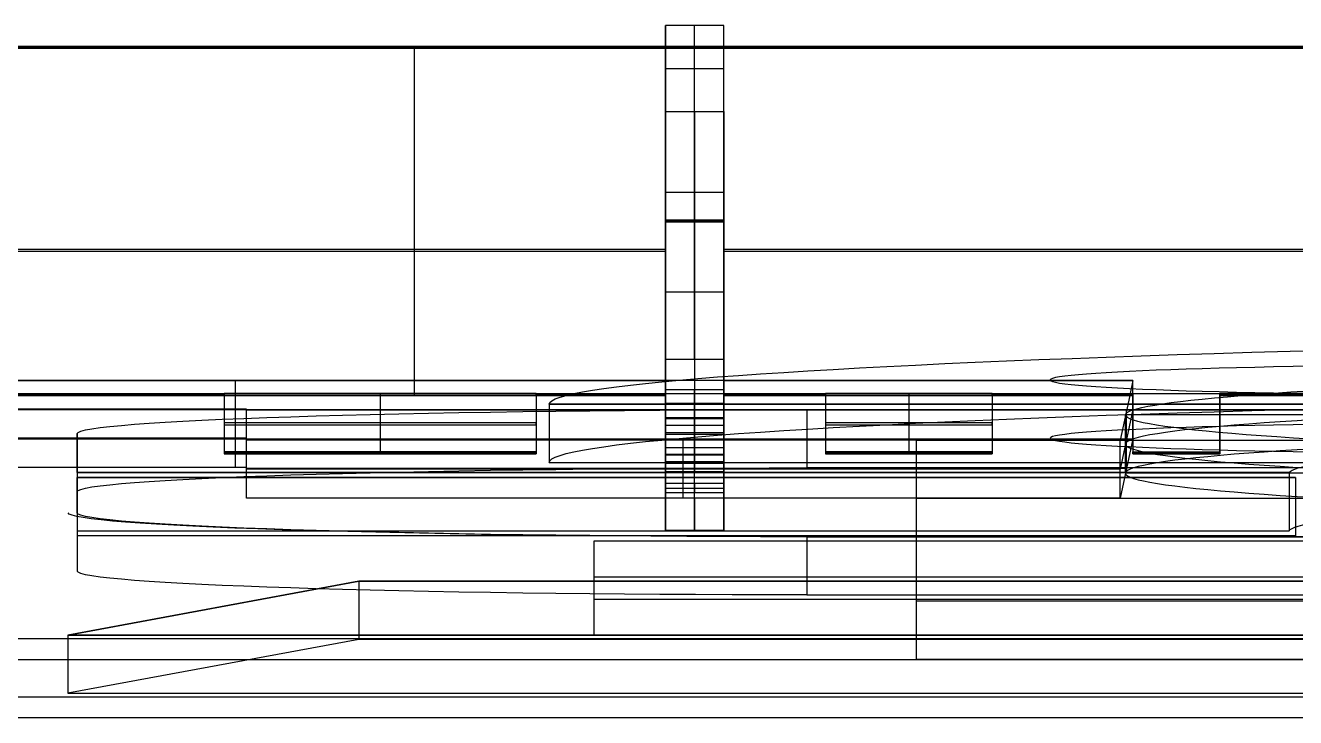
# Model space of a CAD drawing. Header units: millimetres. Extents: x 5204 to 20126, y 742 to 6062.
# Drawn here: x 12205 to 12423.1, y 2711.4 to 2830.2 of the extents above; entities that cross this region are included whole.
import ezdxf

# ---------------------------------------------------------------- set-up
doc = ezdxf.new("R2010")
doc.units = ezdxf.units.MM
doc.header["$MEASUREMENT"] = 0
doc.layers.add('DM', color=7, linetype='Continuous', true_color=0xbf3f3f)
doc.layers.add('LINEAS', color=5, linetype='Continuous', true_color=0x0000ff)

msp = doc.modelspace()

# ---------------------------------------------------------------- linework, layer by layer
at = {"layer": 'DM'}
for p, q in [((12314.88793, 2830.17044, 1195.14479), (12314.88793, 2772.8856, 1267.23886)), ((12324.88793, 2830.17044, 1195.14479), (12314.88793, 2830.17044, 1195.14479)), ((12314.88793, 2826.54795, 1084.55437), (12314.88793, 2830.17044, 1195.14479)), ((12319.88793, 2772.8856, 1267.23886), (12319.88793, 2830.17044, 1195.14479)), ((12319.88793, 2826.54795, 1084.55437), (12319.88793, 2830.17044, 1195.14479)), ((12324.88793, 2772.8856, 1267.23886), (12324.88793, 2830.17044, 1195.14479)), ((12324.88793, 2826.54795, 1084.55437), (12324.88793, 2830.17044, 1195.14479)), ((12525.96173, 2826.54795, 1084.55437), (12017.6418, 2826.54795, 1084.55437)), ((12525.96173, 2826.38425, 1079.55705), (12017.6418, 2826.38425, 1079.55705)), ((12525.96173, 2826.22056, 1074.55973), (12017.6418, 2826.22056, 1074.55973)), ((12271.80176, 2826.22056, 1074.55973), (12271.80176, 2826.54795, 1084.55437)), ((12271.80176, 2766.96552, 1086.50605), (12271.80176, 2826.54795, 1084.55437)), ((12271.80176, 2766.63813, 1076.51141), (12271.80176, 2826.22056, 1074.55973)), ((12324.88793, 2826.54795, 1084.55437), (12314.88793, 2826.54795, 1084.55437)), ((12314.88793, 2796.75673, 1085.53021), (12314.88793, 2826.54795, 1084.55437)), ((12314.88793, 2815.40153, 744.26781), (12314.88793, 2826.22056, 1074.55973)), ((12324.88793, 2826.22056, 1074.55973), (12314.88793, 2826.22056, 1074.55973)), ((12314.88793, 2796.42935, 1075.53557), (12314.88793, 2826.22056, 1074.55973)), ((12319.88793, 2815.40153, 744.26781), (12319.88793, 2826.22056, 1074.55973)), ((12324.88793, 2796.75673, 1085.53021), (12324.88793, 2826.54795, 1084.55437)), ((12324.88793, 2815.40153, 744.26781), (12324.88793, 2826.22056, 1074.55973)), ((12324.88793, 2796.42935, 1075.53557), (12324.88793, 2826.22056, 1074.55973)), ((12314.88793, 2822.78599, 969.7063), (12324.88793, 2822.78599, 969.7063)), ((12314.88793, 2763.20356, 971.65798), (12314.88793, 2822.78599, 969.7063)), ((12324.88793, 2763.20356, 971.65798), (12324.88793, 2822.78599, 969.7063)), ((12314.88793, 2753.52152, 676.0771), (12314.88793, 2815.40153, 744.26781)), ((12314.88793, 2815.40153, 744.26781), (12324.88793, 2815.40153, 744.26781)), ((12319.88793, 2815.40153, 744.26781), (12319.88793, 2753.52152, 676.0771)), ((12324.88793, 2815.40153, 744.26781), (12324.88793, 2753.52152, 676.0771)), ((12314.88793, 2801.52802, 1231.19182), (12324.88793, 2801.52802, 1231.19182)), ((12324.88793, 2796.75673, 1085.53021), (12314.88793, 2796.75673, 1085.53021)), ((12314.88793, 2796.75673, 1085.53021), (12314.88793, 2766.96552, 1086.50605)), ((12324.88793, 2796.75673, 1085.53021), (12314.88793, 2796.75673, 1085.53021)), ((12314.88793, 2796.75673, 1085.53021), (12314.88793, 2766.96552, 1086.50605)), ((12314.88793, 2796.42935, 1075.53557), (12314.88793, 2796.75673, 1085.53021)), ((12324.88793, 2796.75673, 1085.53021), (12314.88793, 2796.75673, 1085.53021)), ((12314.88793, 2796.75673, 1085.53021), (12314.88793, 2766.96552, 1086.50605)), ((12314.88793, 2796.42935, 1075.53557), (12314.88793, 2796.75673, 1085.53021)), ((12314.88793, 2791.75941, 1085.6939), (12314.88793, 2796.7234, 1237.23852)), ((12314.88793, 2796.59304, 1080.53289), (12324.88793, 2796.59304, 1080.53289)), ((12314.88793, 2796.59304, 1080.53289), (12324.88793, 2796.59304, 1080.53289)), ((12314.88793, 2766.80183, 1081.50873), (12314.88793, 2796.59304, 1080.53289)), ((12314.88793, 2796.42935, 1075.53557), (12324.88793, 2796.42935, 1075.53557)), ((12314.88793, 2766.63813, 1076.51141), (12314.88793, 2796.42935, 1075.53557)), ((12314.88793, 2796.42935, 1075.53557), (12324.88793, 2796.42935, 1075.53557)), ((12314.88793, 2766.63813, 1076.51141), (12314.88793, 2796.42935, 1075.53557)), ((12319.88793, 2796.75673, 1085.53021), (12319.88793, 2796.42935, 1075.53557)), ((12319.88793, 2796.75673, 1085.53021), (12319.88793, 2796.42935, 1075.53557)), ((12324.88793, 2766.96552, 1086.50605), (12324.88793, 2796.75673, 1085.53021)), ((12324.88793, 2766.96552, 1086.50605), (12324.88793, 2796.75673, 1085.53021)), ((12324.88793, 2796.42935, 1075.53557), (12324.88793, 2796.75673, 1085.53021)), ((12324.88793, 2766.96552, 1086.50605), (12324.88793, 2796.75673, 1085.53021)), ((12324.88793, 2796.42935, 1075.53557), (12324.88793, 2796.75673, 1085.53021)), ((12324.88793, 2791.75941, 1085.6939), (12324.88793, 2796.7234, 1237.23852)), ((12324.88793, 2796.59304, 1080.53289), (12324.88793, 2766.80183, 1081.50873)), ((12324.88793, 2796.42935, 1075.53557), (12324.88793, 2766.63813, 1076.51141)), ((12324.88793, 2796.42935, 1075.53557), (12324.88793, 2766.63813, 1076.51141)), ((11971.46992, 2791.75941, 1085.6939), (12314.88793, 2791.75941, 1085.6939)), ((11971.46992, 2791.43203, 1075.69926), (12314.88793, 2791.43203, 1075.69926)), ((12314.88793, 2791.43203, 1075.69926), (12314.88793, 2791.75941, 1085.6939)), ((12314.88793, 2779.2715, 704.45314), (12314.88793, 2791.43203, 1075.69926)), ((12324.88793, 2791.43203, 1075.69926), (12324.88793, 2791.75941, 1085.6939)), ((12324.88793, 2791.75941, 1085.6939), (12572.13361, 2791.75941, 1085.6939)), ((12324.88793, 2779.2715, 704.45314), (12324.88793, 2791.43203, 1075.69926)), ((12324.88793, 2791.43203, 1075.69926), (12572.13361, 2791.43203, 1075.69926)), ((12314.88793, 2784.46152, 710.17245), (12324.88793, 2784.46152, 710.17245)), ((12314.88793, 2781.86112, 1086.01813), (12314.88793, 2781.53374, 1076.02349)), ((12324.88793, 2781.86112, 1086.01813), (12324.88793, 2781.53374, 1076.02349)), ((12314.88793, 2772.8856, 1267.23886), (12324.88793, 2772.8856, 1267.23886)), ((12314.88793, 2772.8856, 1267.23886), (12314.88793, 2762.89096, 1267.56624)), ((12319.88793, 2772.8856, 1267.23886), (12319.88793, 2762.89096, 1267.56624)), ((12324.88793, 2772.8856, 1267.23886), (12324.88793, 2762.89096, 1267.56624)), ((12395.12439, 2769.21771, 1155.26281), (12087.03192, 2769.21771, 1155.26281)), ((12087.03192, 2769.21771, 1155.26281), (12314.88793, 2769.21771, 1155.26281)), ((12241.08595, 2759.22307, 1155.5902), (12241.08595, 2769.21771, 1155.26281)), ((12241.08595, 2766.96552, 1086.50605), (12241.08595, 2769.21771, 1155.26281)), ((12314.88793, 2759.22307, 1155.5902), (12314.88793, 2769.21771, 1155.26281)), ((12314.88793, 2769.21771, 1155.26281), (12314.88793, 2758.99874, 843.28991)), ((12314.88793, 2759.22307, 1155.5902), (12314.88793, 2769.21771, 1155.26281)), ((12314.88793, 2769.21771, 1155.26281), (12314.88793, 2767.70407, 1109.05304)), ((12324.88793, 2769.21771, 1155.26281), (12314.88793, 2769.21771, 1155.26281)), ((12314.88793, 2759.22307, 1155.5902), (12314.88793, 2769.21771, 1155.26281)), ((12314.88793, 2769.21771, 1155.26281), (12314.88793, 2767.70407, 1109.05304)), ((12324.88793, 2769.21771, 1155.26281), (12314.88793, 2769.21771, 1155.26281)), ((12314.88793, 2757.70943, 1109.38042), (12314.88793, 2767.70407, 1109.05304)), ((12314.88793, 2767.70407, 1109.05304), (12324.88793, 2767.70407, 1109.05304)), ((12314.88793, 2766.96552, 1086.50605), (12314.88793, 2767.70407, 1109.05304)), ((12314.88793, 2757.70943, 1109.38042), (12314.88793, 2767.70407, 1109.05304)), ((12314.88793, 2767.70407, 1109.05304), (12324.88793, 2767.70407, 1109.05304)), ((12314.88793, 2766.96552, 1086.50605), (12314.88793, 2767.70407, 1109.05304)), ((12319.88793, 2757.70943, 1109.38042), (12319.88793, 2767.70407, 1109.05304)), ((12319.88793, 2757.70943, 1109.38042), (12319.88793, 2767.70407, 1109.05304)), ((12324.88793, 2759.22307, 1155.5902), (12324.88793, 2769.21771, 1155.26281)), ((12324.88793, 2769.21771, 1155.26281), (12324.88793, 2767.70407, 1109.05304)), ((12324.88793, 2759.22307, 1155.5902), (12324.88793, 2769.21771, 1155.26281)), ((12324.88793, 2769.21771, 1155.26281), (12324.88793, 2767.70407, 1109.05304)), ((12324.88793, 2769.21771, 1155.26281), (12395.13998, 2769.21771, 1155.26281)), ((12324.88793, 2757.70943, 1109.38042), (12324.88793, 2767.70407, 1109.05304)), ((12324.88793, 2767.70407, 1109.05304), (12324.88793, 2766.96552, 1086.50605)), ((12324.88793, 2757.70943, 1109.38042), (12324.88793, 2767.70407, 1109.05304)), ((12324.88793, 2767.70407, 1109.05304), (12324.88793, 2766.96552, 1086.50605)), ((12395.13998, 2769.21771, 1155.26281), (12394.65064, 2766.96552, 1086.50605)), ((12395.12439, 2759.22307, 1155.5902), (12395.12439, 2769.21771, 1155.26281)), ((12395.13998, 2759.22307, 1155.5902), (12395.13998, 2769.21771, 1155.26281)), ((12157.83391, 2766.96552, 1086.50605), (12239.11432, 2766.96552, 1086.50605)), ((12157.83391, 2766.96552, 1086.50605), (12239.11432, 2766.96552, 1086.50605)), ((12157.83391, 2766.80183, 1081.50873), (12239.11432, 2766.80183, 1081.50873)), ((12157.83391, 2766.63813, 1076.51141), (12239.11432, 2766.63813, 1076.51141)), ((12157.83391, 2766.63813, 1076.51141), (12239.11432, 2766.63813, 1076.51141)), ((12239.11432, 2766.63813, 1076.51141), (12239.11432, 2766.96552, 1086.50605)), ((12239.11432, 2766.96552, 1086.50605), (12292.6904, 2766.96552, 1086.50605)), ((12239.11432, 2766.96552, 1086.50605), (12239.11432, 2756.97088, 1086.83344)), ((12239.11432, 2766.96552, 1086.50605), (12239.11432, 2766.63813, 1076.51141)), ((12292.6904, 2766.96552, 1086.50605), (12239.11432, 2766.96552, 1086.50605)), ((12239.11432, 2766.96552, 1086.50605), (12239.11432, 2756.97088, 1086.83344)), ((12292.6904, 2766.96552, 1086.50605), (12239.11432, 2766.96552, 1086.50605)), ((12239.11432, 2766.96552, 1086.50605), (12239.11432, 2766.63813, 1076.51141)), ((12239.11432, 2766.80183, 1081.50873), (12239.11432, 2756.80719, 1081.83612)), ((12239.11432, 2766.80183, 1081.50873), (12239.11432, 2756.80719, 1081.83612)), ((12292.6904, 2766.63813, 1076.51141), (12239.11432, 2766.63813, 1076.51141)), ((12239.11432, 2766.63813, 1076.51141), (12239.11432, 2756.64349, 1076.8388)), ((12239.11432, 2766.63813, 1076.51141), (12292.6904, 2766.63813, 1076.51141)), ((12239.11432, 2766.63813, 1076.51141), (12239.11432, 2756.64349, 1076.8388)), ((12239.11432, 2766.63813, 1076.51141), (12292.6904, 2766.63813, 1076.51141)), ((12241.08595, 2764.3077, 1005.36624), (12241.08595, 2766.63813, 1076.51141)), ((12265.90236, 2766.96552, 1086.50605), (12265.90236, 2756.97088, 1086.83344)), ((12265.90236, 2766.96552, 1086.50605), (12265.90236, 2756.97088, 1086.83344)), ((12265.90236, 2766.63813, 1076.51141), (12265.90236, 2756.64349, 1076.8388)), ((12265.90236, 2766.63813, 1076.51141), (12265.90236, 2756.64349, 1076.8388)), ((12292.6904, 2766.96552, 1086.50605), (12292.6904, 2766.63813, 1076.51141)), ((12292.6904, 2766.96552, 1086.50605), (12292.6904, 2756.97088, 1086.83344)), ((12292.6904, 2766.63813, 1076.51141), (12292.6904, 2766.96552, 1086.50605)), ((12292.6904, 2766.96552, 1086.50605), (12314.88793, 2766.96552, 1086.50605)), ((12292.6904, 2766.96552, 1086.50605), (12292.6904, 2756.97088, 1086.83344)), ((12292.6904, 2766.96552, 1086.50605), (12314.88793, 2766.96552, 1086.50605)), ((12292.6904, 2766.63813, 1076.51141), (12292.6904, 2766.96552, 1086.50605)), ((12292.6904, 2766.80183, 1081.50873), (12292.6904, 2756.80719, 1081.83612)), ((12292.6904, 2766.80183, 1081.50873), (12314.88793, 2766.80183, 1081.50873)), ((12292.6904, 2766.80183, 1081.50873), (12292.6904, 2756.80719, 1081.83612)), ((12292.6904, 2766.63813, 1076.51141), (12292.6904, 2756.64349, 1076.8388)), ((12292.6904, 2766.63813, 1076.51141), (12314.88793, 2766.63813, 1076.51141)), ((12292.6904, 2766.63813, 1076.51141), (12292.6904, 2756.64349, 1076.8388)), ((12292.6904, 2766.63813, 1076.51141), (12314.88793, 2766.63813, 1076.51141)), ((12294.89486, 2765.13574, 1336.09681), (13031.35586, 2765.13574, 1336.09681)), ((12294.89486, 2765.13574, 1336.09681), (12294.89486, 2755.1411, 1336.4242)), ((12314.88793, 2766.96552, 1086.50605), (12324.88793, 2766.96552, 1086.50605)), ((12314.88793, 2766.96552, 1086.50605), (12314.88793, 2766.63813, 1076.51141)), ((12314.88793, 2766.96552, 1086.50605), (12314.88793, 2766.63813, 1076.51141)), ((12314.88793, 2766.96552, 1086.50605), (12314.88793, 2766.63813, 1076.51141)), ((12314.88793, 2765.25326, 1034.23283), (12314.88793, 2766.63813, 1076.51141)), ((12314.88793, 2765.25326, 1034.23283), (12314.88793, 2766.63813, 1076.51141)), ((12314.88793, 2756.48402, 1071.97032), (12314.88793, 2766.47866, 1071.64293)), ((12314.88793, 2756.48402, 1071.97032), (12314.88793, 2766.47866, 1071.64293)), ((12314.88793, 2755.25862, 1034.56022), (12314.88793, 2765.25326, 1034.23283)), ((12324.88793, 2765.25326, 1034.23283), (12314.88793, 2765.25326, 1034.23283)), ((12314.88793, 2765.25326, 1034.23283), (12314.88793, 2761.57704, 922.00253)), ((12314.88793, 2755.25862, 1034.56022), (12314.88793, 2765.25326, 1034.23283)), ((12314.88793, 2765.25326, 1034.23283), (12314.88793, 2761.57704, 922.00253)), ((12324.88793, 2765.25326, 1034.23283), (12314.88793, 2765.25326, 1034.23283)), ((12319.88793, 2755.25862, 1034.56022), (12319.88793, 2765.25326, 1034.23283)), ((12319.88793, 2755.25862, 1034.56022), (12319.88793, 2765.25326, 1034.23283)), ((12324.88793, 2766.63813, 1076.51141), (12324.88793, 2766.96552, 1086.50605)), ((12324.88793, 2766.63813, 1076.51141), (12324.88793, 2766.96552, 1086.50605)), ((12324.88793, 2766.96552, 1086.50605), (12342.36696, 2766.96552, 1086.50605)), ((12324.88793, 2766.96552, 1086.50605), (12342.36696, 2766.96552, 1086.50605)), ((12324.88793, 2766.63813, 1076.51141), (12324.88793, 2766.96552, 1086.50605)), ((12324.88793, 2766.80183, 1081.50873), (12342.36696, 2766.80183, 1081.50873)), ((12324.88793, 2766.63813, 1076.51141), (12324.88793, 2765.25326, 1034.23283)), ((12324.88793, 2766.63813, 1076.51141), (12342.36696, 2766.63813, 1076.51141)), ((12324.88793, 2766.63813, 1076.51141), (12342.36696, 2766.63813, 1076.51141)), ((12324.88793, 2766.63813, 1076.51141), (12324.88793, 2765.25326, 1034.23283)), ((12324.88793, 2756.48402, 1071.97032), (12324.88793, 2766.47866, 1071.64293)), ((12324.88793, 2756.48402, 1071.97032), (12324.88793, 2766.47866, 1071.64293)), ((12324.88793, 2755.25862, 1034.56022), (12324.88793, 2765.25326, 1034.23283)), ((12324.88793, 2765.25326, 1034.23283), (12324.88793, 2761.57704, 922.00253)), ((12324.88793, 2755.25862, 1034.56022), (12324.88793, 2765.25326, 1034.23283)), ((12324.88793, 2765.25326, 1034.23283), (12324.88793, 2761.57704, 922.00253)), ((12342.36696, 2766.63813, 1076.51141), (12342.36696, 2766.96552, 1086.50605)), ((12342.36696, 2766.96552, 1086.50605), (12370.98603, 2766.96552, 1086.50605)), ((12342.36696, 2766.96552, 1086.50605), (12342.36696, 2756.97088, 1086.83344)), ((12342.36696, 2766.96552, 1086.50605), (12342.36696, 2766.63813, 1076.51141)), ((12370.98603, 2766.96552, 1086.50605), (12342.36696, 2766.96552, 1086.50605)), ((12342.36696, 2766.96552, 1086.50605), (12342.36696, 2756.97088, 1086.83344)), ((12342.36696, 2766.96552, 1086.50605), (12342.36696, 2766.63813, 1076.51141)), ((12370.98603, 2766.96552, 1086.50605), (12342.36696, 2766.96552, 1086.50605)), ((12342.36696, 2766.80183, 1081.50873), (12342.36696, 2756.80719, 1081.83612)), ((12342.36696, 2766.80183, 1081.50873), (12342.36696, 2756.80719, 1081.83612)), ((12370.98603, 2766.63813, 1076.51141), (12342.36696, 2766.63813, 1076.51141)), ((12342.36696, 2766.63813, 1076.51141), (12342.36696, 2756.64349, 1076.8388)), ((12342.36696, 2766.63813, 1076.51141), (12370.98603, 2766.63813, 1076.51141)), ((12342.36696, 2766.63813, 1076.51141), (12342.36696, 2756.64349, 1076.8388)), ((12342.36696, 2766.63813, 1076.51141), (12370.98603, 2766.63813, 1076.51141)), ((12356.6765, 2766.96552, 1086.50605), (12356.6765, 2756.97088, 1086.83344)), ((12356.6765, 2766.96552, 1086.50605), (12356.6765, 2756.97088, 1086.83344)), ((12356.6765, 2766.63813, 1076.51141), (12356.6765, 2756.64349, 1076.8388)), ((12356.6765, 2766.63813, 1076.51141), (12356.6765, 2756.64349, 1076.8388)), ((12370.98603, 2766.96552, 1086.50605), (12370.98603, 2766.63813, 1076.51141)), ((12370.98603, 2766.96552, 1086.50605), (12370.98603, 2756.97088, 1086.83344)), ((12370.98603, 2766.63813, 1076.51141), (12370.98603, 2766.96552, 1086.50605)), ((12370.98603, 2766.96552, 1086.50605), (12395.12439, 2766.96552, 1086.50605)), ((12370.98603, 2766.96552, 1086.50605), (12370.98603, 2756.97088, 1086.83344)), ((12370.98603, 2766.96552, 1086.50605), (12394.65064, 2766.96552, 1086.50605)), ((12370.98603, 2766.63813, 1076.51141), (12370.98603, 2766.96552, 1086.50605)), ((12370.98603, 2766.80183, 1081.50873), (12370.98603, 2756.80719, 1081.83612)), ((12370.98603, 2766.80183, 1081.50873), (12395.12439, 2766.80183, 1081.50873)), ((12370.98603, 2766.80183, 1081.50873), (12370.98603, 2756.80719, 1081.83612)), ((12370.98603, 2766.63813, 1076.51141), (12370.98603, 2756.64349, 1076.8388)), ((12370.98603, 2766.63813, 1076.51141), (12395.12439, 2766.63813, 1076.51141)), ((12370.98603, 2766.63813, 1076.51141), (12370.98603, 2756.64349, 1076.8388)), ((12370.98603, 2766.63813, 1076.51141), (12394.57951, 2766.63813, 1076.51141)), ((12394.57951, 2766.63813, 1076.51141), (12392.91967, 2758.99874, 843.28991)), ((12394.65064, 2766.96552, 1086.50605), (12394.57951, 2766.63813, 1076.51141)), ((12395.12439, 2766.96552, 1086.50605), (12605.04045, 2766.96552, 1086.50605)), ((12395.12439, 2766.96552, 1086.50605), (12395.12439, 2756.97088, 1086.83344)), ((12395.12439, 2766.63813, 1076.51141), (12395.12439, 2766.96552, 1086.50605)), ((12395.12439, 2766.80183, 1081.50873), (12395.12439, 2756.80719, 1081.83612)), ((12395.12439, 2766.63813, 1076.51141), (12395.12439, 2756.64349, 1076.8388)), ((12410.05198, 2766.96552, 1086.50605), (12410.05198, 2756.97088, 1086.83344)), ((12410.05198, 2766.63813, 1076.51141), (12410.05198, 2766.96552, 1086.50605)), ((12530.57804, 2766.96552, 1086.50605), (12410.05198, 2766.96552, 1086.50605)), ((12410.05198, 2756.80719, 1081.83612), (12410.05198, 2766.80183, 1081.50873)), ((12410.05198, 2766.80183, 1081.50873), (12530.57804, 2766.80183, 1081.50873)), ((12410.05198, 2766.63813, 1076.51141), (12530.57804, 2766.63813, 1076.51141)), ((12410.05198, 2756.64349, 1076.8388), (12410.05198, 2766.63813, 1076.51141)), ((12242.9427, 2764.3077, 1005.36624), (12087.03192, 2764.3077, 1005.36624)), ((12087.03192, 2764.22039, 1155.4265), (12314.88793, 2764.22039, 1155.4265)), ((12242.9427, 2754.31306, 1005.69363), (12242.9427, 2764.3077, 1005.36624)), ((12242.9427, 2758.99874, 843.28991), (12242.9427, 2764.3077, 1005.36624)), ((12314.88793, 2764.10822, 999.27636), (12242.9427, 2764.10822, 999.27636)), ((12314.88793, 2764.22039, 1155.4265), (12324.88793, 2764.22039, 1155.4265)), ((12324.88793, 2764.10822, 999.27636), (12314.88793, 2764.10822, 999.27636)), ((12324.88793, 2764.10822, 999.27636), (12314.88793, 2764.10822, 999.27636)), ((12314.88793, 2762.89096, 1267.56624), (12324.88793, 2762.89096, 1267.56624)), ((12314.88793, 2762.89096, 1267.56624), (12314.88793, 2759.22307, 1155.5902)), ((12319.88793, 2762.89096, 1267.56624), (12319.88793, 2759.22307, 1155.5902)), ((12324.88793, 2764.22039, 1155.4265), (12395.13998, 2764.22039, 1155.4265)), ((12394.02982, 2764.10822, 999.27636), (12324.88793, 2764.10822, 999.27636)), ((12324.88793, 2762.89096, 1267.56624), (12324.88793, 2759.22307, 1155.5902)), ((12987.11676, 2764.21276, 1307.91942), (12337.61473, 2764.21276, 1307.91942)), ((12987.11676, 2764.21276, 1307.91942), (12339.13396, 2764.21276, 1307.91942)), ((12339.13396, 2764.21276, 1307.91942), (12339.13396, 2754.21813, 1308.24681)), ((12395.13998, 2764.22039, 1155.4265), (12392.91967, 2754.00142, 843.4536)), ((12394.02982, 2754.11358, 999.60374), (12394.02982, 2764.10822, 999.27636)), ((12292.6904, 2761.9682, 1086.66974), (12239.11432, 2761.9682, 1086.66974)), ((12239.11432, 2761.9682, 1086.66974), (12239.11432, 2761.64081, 1076.6751)), ((12292.6904, 2761.9682, 1086.66974), (12239.11432, 2761.9682, 1086.66974)), ((12239.11432, 2761.9682, 1086.66974), (12239.11432, 2761.64081, 1076.6751)), ((12239.11432, 2761.64081, 1076.6751), (12292.6904, 2761.64081, 1076.6751)), ((12239.11432, 2761.64081, 1076.6751), (12292.6904, 2761.64081, 1076.6751)), ((12242.9427, 2751.65858, 924.65546), (12242.9427, 2761.65322, 924.32807)), ((12292.6904, 2761.64081, 1076.6751), (12292.6904, 2761.9682, 1086.66974)), ((12292.6904, 2761.64081, 1076.6751), (12292.6904, 2761.9682, 1086.66974)), ((12314.88793, 2760.25594, 1034.39652), (12314.88793, 2762.70675, 1109.21673)), ((12314.88793, 2762.70675, 1109.21673), (12324.88793, 2762.70675, 1109.21673)), ((12314.88793, 2760.25594, 1034.39652), (12314.88793, 2762.70675, 1109.21673)), ((12314.88793, 2762.70675, 1109.21673), (12324.88793, 2762.70675, 1109.21673)), ((12314.88793, 2751.5824, 922.32991), (12314.88793, 2761.57704, 922.00253)), ((12314.88793, 2761.57704, 922.00253), (12324.88793, 2761.57704, 922.00253)), ((12314.88793, 2759.95338, 872.43414), (12314.88793, 2761.57704, 922.00253)), ((12314.88793, 2751.5824, 922.32991), (12314.88793, 2761.57704, 922.00253)), ((12314.88793, 2759.95338, 872.43414), (12314.88793, 2761.57704, 922.00253)), ((12314.88793, 2761.57704, 922.00253), (12324.88793, 2761.57704, 922.00253)), ((12314.88793, 2750.77057, 897.54572), (12314.88793, 2760.76521, 897.21833)), ((12314.88793, 2750.77057, 897.54572), (12314.88793, 2760.76521, 897.21833)), ((12319.88793, 2751.5824, 922.32991), (12319.88793, 2761.57704, 922.00253)), ((12319.88793, 2751.5824, 922.32991), (12319.88793, 2761.57704, 922.00253)), ((12324.88793, 2762.70675, 1109.21673), (12324.88793, 2760.25594, 1034.39652)), ((12324.88793, 2762.70675, 1109.21673), (12324.88793, 2760.25594, 1034.39652)), ((12324.88793, 2751.5824, 922.32991), (12324.88793, 2761.57704, 922.00253)), ((12324.88793, 2761.57704, 922.00253), (12324.88793, 2759.95338, 872.43414)), ((12324.88793, 2751.5824, 922.32991), (12324.88793, 2761.57704, 922.00253)), ((12324.88793, 2761.57704, 922.00253), (12324.88793, 2759.95338, 872.43414)), ((12324.88793, 2750.77057, 897.54572), (12324.88793, 2760.76521, 897.21833)), ((12324.88793, 2750.77057, 897.54572), (12324.88793, 2760.76521, 897.21833)), ((12370.98603, 2761.9682, 1086.66974), (12342.36696, 2761.9682, 1086.66974)), ((12342.36696, 2761.9682, 1086.66974), (12342.36696, 2761.64081, 1076.6751)), ((12370.98603, 2761.9682, 1086.66974), (12342.36696, 2761.9682, 1086.66974)), ((12342.36696, 2761.9682, 1086.66974), (12342.36696, 2761.64081, 1076.6751)), ((12342.36696, 2761.64081, 1076.6751), (12370.98603, 2761.64081, 1076.6751)), ((12342.36696, 2761.64081, 1076.6751), (12370.98603, 2761.64081, 1076.6751)), ((12370.98603, 2761.64081, 1076.6751), (12370.98603, 2761.9682, 1086.66974)), ((12370.98603, 2761.64081, 1076.6751), (12370.98603, 2761.9682, 1086.66974)), ((12395.12439, 2761.9682, 1086.66974), (12395.12439, 2761.64081, 1076.6751)), ((12410.05198, 2761.9682, 1086.66974), (12410.05198, 2761.64081, 1076.6751)), ((12242.9427, 2759.31038, 1005.52993), (12087.03192, 2759.31038, 1005.52993)), ((12087.03192, 2759.22307, 1155.5902), (12395.12439, 2759.22307, 1155.5902)), ((12087.03192, 2759.22307, 1155.5902), (12314.88793, 2759.22307, 1155.5902)), ((12213.88497, 2760.11231, 1182.73758), (12213.88497, 2750.11767, 1183.06496)), ((12213.88497, 2760.11231, 1182.73758), (12213.88497, 2753.42383, 978.54625)), ((12241.08595, 2756.97088, 1086.83344), (12241.08595, 2759.22307, 1155.5902)), ((12242.9427, 2754.00142, 843.4536), (12242.9427, 2759.31038, 1005.52993)), ((12242.9427, 2749.0041, 843.61729), (12242.9427, 2758.99874, 843.28991)), ((12314.88793, 2758.99874, 843.28991), (12242.9427, 2758.99874, 843.28991)), ((12324.88793, 2760.25594, 1034.39652), (12314.88793, 2760.25594, 1034.39652)), ((12324.88793, 2760.25594, 1034.39652), (12314.88793, 2760.25594, 1034.39652)), ((12314.88793, 2749.95874, 872.76153), (12314.88793, 2759.95338, 872.43414)), ((12324.88793, 2759.95338, 872.43414), (12314.88793, 2759.95338, 872.43414)), ((12314.88793, 2759.95338, 872.43414), (12314.88793, 2758.99874, 843.28991)), ((12314.88793, 2749.95874, 872.76153), (12314.88793, 2759.95338, 872.43414)), ((12314.88793, 2759.95338, 872.43414), (12314.88793, 2758.99874, 843.28991)), ((12324.88793, 2759.95338, 872.43414), (12314.88793, 2759.95338, 872.43414)), ((12314.88793, 2759.22307, 1155.5902), (12324.88793, 2759.22307, 1155.5902)), ((12314.88793, 2759.22307, 1155.5902), (12324.88793, 2759.22307, 1155.5902)), ((12314.88793, 2758.99874, 843.28991), (12314.88793, 2749.0041, 843.61729)), ((12314.88793, 2758.99874, 843.28991), (12314.88793, 2749.0041, 843.61729)), ((12324.88793, 2758.99874, 843.28991), (12314.88793, 2758.99874, 843.28991)), ((12314.88793, 2758.99874, 843.28991), (12314.88793, 2749.0041, 843.61729)), ((12324.88793, 2758.99874, 843.28991), (12314.88793, 2758.99874, 843.28991)), ((12317.93118, 2749.0041, 843.61729), (12317.93118, 2758.99874, 843.28991)), ((12319.88793, 2749.95874, 872.76153), (12319.88793, 2759.95338, 872.43414)), ((12319.88793, 2749.95874, 872.76153), (12319.88793, 2759.95338, 872.43414)), ((12324.88793, 2749.95874, 872.76153), (12324.88793, 2759.95338, 872.43414)), ((12324.88793, 2759.95338, 872.43414), (12324.88793, 2758.99874, 843.28991)), ((12324.88793, 2749.95874, 872.76153), (12324.88793, 2759.95338, 872.43414)), ((12324.88793, 2759.95338, 872.43414), (12324.88793, 2758.99874, 843.28991)), ((12324.88793, 2759.22307, 1155.5902), (12395.13998, 2759.22307, 1155.5902)), ((12324.88793, 2758.99874, 843.28991), (12324.88793, 2749.0041, 843.61729)), ((12392.91967, 2758.99874, 843.28991), (12324.88793, 2758.99874, 843.28991)), ((12324.88793, 2758.99874, 843.28991), (12324.88793, 2749.0041, 843.61729)), ((12358.0027, 2749.0041, 843.61729), (12358.0027, 2758.99874, 843.28991)), ((12358.0027, 2731.35451, -0.65477), (12358.0027, 2758.99874, 843.28991)), ((12358.0027, 2758.99874, 843.28991), (12429.40118, 2758.99874, 843.28991)), ((12395.13998, 2759.22307, 1155.5902), (12392.91967, 2749.0041, 843.61729)), ((12392.91967, 2749.0041, 843.61729), (12392.91967, 2758.99874, 843.28991)), ((12292.6904, 2756.97088, 1086.83344), (12239.11432, 2756.97088, 1086.83344)), ((12239.11432, 2756.97088, 1086.83344), (12239.11432, 2756.64349, 1076.8388)), ((12292.6904, 2756.97088, 1086.83344), (12239.11432, 2756.97088, 1086.83344)), ((12239.11432, 2756.97088, 1086.83344), (12239.11432, 2756.64349, 1076.8388)), ((12292.6904, 2756.80719, 1081.83612), (12239.11432, 2756.80719, 1081.83612)), ((12239.11432, 2756.64349, 1076.8388), (12292.6904, 2756.64349, 1076.8388)), ((12239.11432, 2756.64349, 1076.8388), (12292.6904, 2756.64349, 1076.8388)), ((12241.08595, 2754.31306, 1005.69363), (12241.08595, 2756.64349, 1076.8388)), ((12265.90236, 2756.97088, 1086.83344), (12265.90236, 2756.64349, 1076.8388)), ((12292.6904, 2756.64349, 1076.8388), (12292.6904, 2756.97088, 1086.83344)), ((12292.6904, 2756.64349, 1076.8388), (12292.6904, 2756.97088, 1086.83344)), ((12314.88793, 2755.25862, 1034.56022), (12314.88793, 2757.70943, 1109.38042)), ((12314.88793, 2757.70943, 1109.38042), (12324.88793, 2757.70943, 1109.38042)), ((12314.88793, 2755.25862, 1034.56022), (12314.88793, 2757.70943, 1109.38042)), ((12314.88793, 2757.70943, 1109.38042), (12324.88793, 2757.70943, 1109.38042)), ((12314.88793, 2755.25862, 1034.56022), (12314.88793, 2757.70943, 1109.38042)), ((12314.88793, 2757.70943, 1109.38042), (12324.88793, 2757.70943, 1109.38042)), ((12314.88793, 2754.95606, 872.59783), (12314.88793, 2756.57972, 922.16622)), ((12314.88793, 2756.57972, 922.16622), (12324.88793, 2756.57972, 922.16622)), ((12314.88793, 2754.95606, 872.59783), (12314.88793, 2756.57972, 922.16622)), ((12314.88793, 2756.57972, 922.16622), (12324.88793, 2756.57972, 922.16622)), ((12314.88793, 2756.48402, 1071.97032), (12324.88793, 2756.48402, 1071.97032)), ((12319.88793, 2757.70943, 1109.38042), (12319.88793, 2755.25862, 1034.56022)), ((12324.88793, 2757.70943, 1109.38042), (12324.88793, 2755.25862, 1034.56022)), ((12324.88793, 2757.70943, 1109.38042), (12324.88793, 2755.25862, 1034.56022)), ((12324.88793, 2757.70943, 1109.38042), (12324.88793, 2755.25862, 1034.56022)), ((12324.88793, 2756.57972, 922.16622), (12324.88793, 2754.95606, 872.59783)), ((12324.88793, 2756.57972, 922.16622), (12324.88793, 2754.95606, 872.59783)), ((12370.98603, 2756.97088, 1086.83344), (12342.36696, 2756.97088, 1086.83344)), ((12342.36696, 2756.97088, 1086.83344), (12342.36696, 2756.64349, 1076.8388)), ((12370.98603, 2756.97088, 1086.83344), (12342.36696, 2756.97088, 1086.83344)), ((12342.36696, 2756.97088, 1086.83344), (12342.36696, 2756.64349, 1076.8388)), ((12370.98603, 2756.80719, 1081.83612), (12342.36696, 2756.80719, 1081.83612)), ((12342.36696, 2756.64349, 1076.8388), (12370.98603, 2756.64349, 1076.8388)), ((12342.36696, 2756.64349, 1076.8388), (12370.98603, 2756.64349, 1076.8388)), ((12356.6765, 2756.97088, 1086.83344), (12356.6765, 2756.64349, 1076.8388)), ((12370.98603, 2756.64349, 1076.8388), (12370.98603, 2756.97088, 1086.83344)), ((12370.98603, 2756.64349, 1076.8388), (12370.98603, 2756.97088, 1086.83344)), ((12395.12439, 2756.64349, 1076.8388), (12395.12439, 2756.97088, 1086.83344)), ((12395.12439, 2756.97088, 1086.83344), (12410.05198, 2756.97088, 1086.83344)), ((12395.12439, 2756.80719, 1081.83612), (12410.05198, 2756.80719, 1081.83612)), ((12395.12439, 2756.64349, 1076.8388), (12410.05198, 2756.64349, 1076.8388)), ((12402.58819, 2756.64349, 1076.8388), (12402.58819, 2756.97088, 1086.83344)), ((12410.05198, 2756.97088, 1086.83344), (12410.05198, 2756.64349, 1076.8388)), ((12242.9427, 2754.31306, 1005.69363), (12087.03192, 2754.31306, 1005.69363)), ((12242.9427, 2749.0041, 843.61729), (12242.9427, 2754.31306, 1005.69363)), ((12294.89486, 2755.1411, 1336.4242), (13031.35586, 2755.1411, 1336.4242)), ((12324.88793, 2755.25862, 1034.56022), (12314.88793, 2755.25862, 1034.56022)), ((12324.88793, 2755.25862, 1034.56022), (12314.88793, 2755.25862, 1034.56022)), ((12324.88793, 2755.25862, 1034.56022), (12314.88793, 2755.25862, 1034.56022)), ((12324.88793, 2754.95606, 872.59783), (12314.88793, 2754.95606, 872.59783)), ((12324.88793, 2754.95606, 872.59783), (12314.88793, 2754.95606, 872.59783)), ((12987.11676, 2754.21813, 1308.24681), (12339.13396, 2754.21813, 1308.24681)), ((12213.88497, 2753.42383, 978.54625), (12213.88497, 2743.42919, 978.87363)), ((12213.88497, 2753.42383, 978.54625), (12421.97739, 2753.42383, 978.54625)), ((12423.06196, 2752.56347, 952.28051), (12213.88497, 2752.56347, 952.28051)), ((12213.88497, 2752.56347, 952.28051), (12213.88497, 2742.56883, 952.6079)), ((12213.88497, 2752.56347, 952.28051), (12213.88497, 2746.51302, 767.56767)), ((12394.02982, 2754.11358, 999.60374), (12242.9427, 2754.11358, 999.60374)), ((12314.88793, 2754.00142, 843.4536), (12242.9427, 2754.00142, 843.4536)), ((12324.88793, 2754.00142, 843.4536), (12314.88793, 2754.00142, 843.4536)), ((12324.88793, 2753.52152, 676.0771), (12314.88793, 2753.52152, 676.0771)), ((12314.88793, 2743.52688, 676.40448), (12314.88793, 2753.52152, 676.0771)), ((12319.88793, 2743.52688, 676.40448), (12319.88793, 2753.52152, 676.0771)), ((12392.91967, 2754.00142, 843.4536), (12324.88793, 2754.00142, 843.4536)), ((12324.88793, 2743.52688, 676.40448), (12324.88793, 2753.52152, 676.0771)), ((12421.97739, 2753.42383, 978.54625), (12421.97739, 2743.42919, 978.87363)), ((12423.06196, 2752.56347, 952.28051), (12423.06196, 2742.56883, 952.6079)), ((12213.88497, 2750.11767, 1183.06496), (12213.88497, 2743.42919, 978.87363)), ((12314.88793, 2749.95874, 872.76153), (12314.88793, 2751.5824, 922.32991)), ((12314.88793, 2751.5824, 922.32991), (12324.88793, 2751.5824, 922.32991)), ((12314.88793, 2749.95874, 872.76153), (12314.88793, 2751.5824, 922.32991)), ((12314.88793, 2751.5824, 922.32991), (12324.88793, 2751.5824, 922.32991)), ((12314.88793, 2749.95874, 872.76153), (12314.88793, 2751.5824, 922.32991)), ((12314.88793, 2751.5824, 922.32991), (12324.88793, 2751.5824, 922.32991)), ((12314.88793, 2750.77057, 897.54572), (12324.88793, 2750.77057, 897.54572)), ((12324.88793, 2749.95874, 872.76153), (12314.88793, 2749.95874, 872.76153)), ((12324.88793, 2749.95874, 872.76153), (12314.88793, 2749.95874, 872.76153)), ((12324.88793, 2749.95874, 872.76153), (12314.88793, 2749.95874, 872.76153)), ((12319.88793, 2751.5824, 922.32991), (12319.88793, 2749.95874, 872.76153)), ((12324.88793, 2751.5824, 922.32991), (12324.88793, 2749.95874, 872.76153)), ((12324.88793, 2751.5824, 922.32991), (12324.88793, 2749.95874, 872.76153)), ((12324.88793, 2751.5824, 922.32991), (12324.88793, 2749.95874, 872.76153)), ((12314.88793, 2749.0041, 843.61729), (12242.9427, 2749.0041, 843.61729)), ((12324.88793, 2749.0041, 843.61729), (12314.88793, 2749.0041, 843.61729)), ((12314.88793, 2749.0041, 843.61729), (12314.88793, 2743.52688, 676.40448)), ((12324.88793, 2749.0041, 843.61729), (12314.88793, 2749.0041, 843.61729)), ((12319.88793, 2749.0041, 843.61729), (12319.88793, 2743.52688, 676.40448)), ((12324.88793, 2749.0041, 843.61729), (12324.88793, 2743.52688, 676.40448)), ((12392.91967, 2749.0041, 843.61729), (12324.88793, 2749.0041, 843.61729)), ((12358.0027, 2721.35987, -0.32738), (12358.0027, 2749.0041, 843.61729)), ((12358.0027, 2749.0041, 843.61729), (12429.40118, 2749.0041, 843.61729)), ((12213.88497, 2746.51302, 767.56767), (12213.88497, 2736.51838, 767.89506)), ((12213.88497, 2743.42919, 978.87363), (12421.97739, 2743.42919, 978.87363)), ((12314.88793, 2743.52688, 676.40448), (12324.88793, 2743.52688, 676.40448)), ((12423.06196, 2742.56883, 952.6079), (12213.88497, 2742.56883, 952.6079)), ((12213.88497, 2742.56883, 952.6079), (12213.88497, 2736.51838, 767.89506)), ((12558.56912, 2741.62615, 618.37744), (12302.61136, 2741.62615, 618.37744)), ((12302.61136, 2741.62615, 618.37744), (12302.61136, 2731.63151, 618.70483)), ((12302.61136, 2741.62615, 618.37744), (12302.61136, 2735.51598, 431.84163)), ((12987.11676, 2742.41256, 642.38582), (12337.61473, 2742.41256, 642.38582)), ((12339.13396, 2742.41256, 642.38582), (12339.13396, 2732.41792, 642.71321)), ((12339.13396, 2742.41256, 642.38582), (12987.11676, 2742.41256, 642.38582)), ((12262.26582, 2734.77227, 409.13684), (12212.2988, 2725.53291, 127.07063)), ((12262.26582, 2734.77227, 409.13684), (12262.26582, 2724.77763, 409.46422)), ((12564.87773, 2734.77227, 409.13684), (12262.26582, 2734.77227, 409.13684)), ((12302.61136, 2735.51598, 431.84163), (12302.61136, 2725.52134, 432.16901)), ((12302.61136, 2735.51598, 431.84163), (12558.56912, 2735.51598, 431.84163)), ((12339.13396, 2732.41792, 642.71321), (12987.11676, 2732.41792, 642.71321)), ((12558.56912, 2731.63151, 618.70483), (12302.61136, 2731.63151, 618.70483)), ((12302.61136, 2731.63151, 618.70483), (12302.61136, 2725.52134, 432.16901)), ((12358.0027, 2721.35987, -0.32738), (12358.0027, 2731.35451, -0.65477)), ((12507.97967, 2731.35451, -0.65477), (12358.0027, 2731.35451, -0.65477)), ((12608.76265, 2724.89278, 107.52829), (12197.69518, 2724.89278, 107.52829)), ((12212.2988, 2725.53291, 127.07063), (12212.2988, 2715.53827, 127.39801)), ((12212.2988, 2725.53291, 127.07063), (12586.25689, 2725.53291, 127.07063)), ((12262.26582, 2724.77763, 409.46422), (12212.2988, 2715.53827, 127.39801)), ((12564.87773, 2724.77763, 409.46422), (12262.26582, 2724.77763, 409.46422)), ((12302.61136, 2725.52134, 432.16901), (12558.56912, 2725.52134, 432.16901)), ((12128.43922, 2721.35987, -0.32738), (12608.76265, 2721.35987, -0.32738)), ((12507.97967, 2721.35987, -0.32738), (12358.0027, 2721.35987, -0.32738)), ((12212.2988, 2715.53827, 127.39801), (12586.25689, 2715.53827, 127.39801)), ((12608.76265, 2714.89814, 107.85568), (12197.69518, 2714.89814, 107.85568)), ((12128.43922, 2711.36523), (12608.76265, 2711.36523))]:
    msp.add_line(p, q, dxfattribs=at)
at = {"layer": 'DM', "color": 18, "true_color": 0x000000}
for p, q in [((12413.74236, 2766.63813, 1076.51141), (12530.57804, 2766.63813, 1076.51141)), ((12530.57804, 2766.96552, 1086.50605), (12418.05236, 2766.96552, 1086.50605)), ((12393.85712, 2753.31873, 975.33782), (12393.85712, 2763.31337, 975.01044)), ((12658.66905, 2763.31337, 975.01044), (12393.85712, 2763.31337, 975.01044)), ((12932.3936, 2753.31873, 975.33782), (12393.85712, 2753.31873, 975.33782))]:
    msp.add_line(p, q, dxfattribs=at)
at = {"layer": 'DM', "extrusion": (0, 0.999464, -0.032738)}
for centre in [(-12460.58972, 1553.71638, 2719.91181), (-12460.58972, 1553.71638, 2709.91181)]:
    msp.add_circle(centre, 79.66062, dxfattribs=at)
at = {"layer": 'DM', "color": 18, "true_color": 0x000000, "extrusion": (0, 0.999464, -0.032738)}
for centre in [(-12663.12536, 1064.95429, 2724.91181), (-12663.12536, 1064.95429, 2719.91181)]:
    msp.add_circle(centre, 269.26824, dxfattribs=at)
at = {"layer": 'DM', "extrusion": (0, 0.999464, -0.032738)}
for centre, radius, start, end in [((-12663.12536, 1425.90677, 2719.91181), 368.2305, 0, 180), ((-12663.12536, 1425.90677, 2709.91181), 368.2305, 0, 180), ((-12663.12536, 1064.95429, 2719.91181), 241.16933, 0.7626733, 179.2373267), ((-12663.12536, 1064.95429, 2709.91181), 241.16933, 0.7626733, 179.2373267), ((-12337.61473, 857.0727, 2719.91181), 125.24899, 270, 360)]:
    msp.add_arc(centre, radius, start, end, dxfattribs=at)
at = {"layer": 'DM', "color": 18, "true_color": 0x000000, "extrusion": (2.93325e-15, 0.999464, -0.032738)}
msp.add_arc((-12663.12536, 1064.95429, 2729.91181), 269.26824, 24.4746772, 89.0517282, dxfattribs=at)
at = {"layer": 'DM', "color": 18, "true_color": 0x000000, "extrusion": (9.80567e-15, 0.999464, -0.032738)}
msp.add_arc((-12663.12536, 1064.95429, 2729.91181), 269.26824, 0, 22.1574651, dxfattribs=at)
at = {"layer": 'DM', "color": 18, "true_color": 0x000000, "extrusion": (-7.16307e-12, 0.999464, -0.032738)}
msp.add_arc((-12663.12536, 1064.95429, 2729.91181), 269.26824, 22.1574651, 24.4746772, dxfattribs=at)
at = {"layer": 'DM', "extrusion": (-7.32205e-15, 0.999464, -0.032738)}
msp.add_arc((-12339.13396, 1272.46528, 2719.91181), 125.24899, 0, 90, dxfattribs=at)
at = {"layer": 'DM', "color": 18, "true_color": 0x000000, "extrusion": (2.33679e-17, 0.999464, -0.032738)}
msp.add_arc((-12663.12536, 1064.95429, 2729.91181), 269.26824, 270.9482718, 360, dxfattribs=at)
at = {"layer": 'DM', "extrusion": (1.43467e-15, 0.999464, -0.032738)}
msp.add_arc((-12339.13396, 1272.46528, 2709.91181), 125.24899, 0, 90, dxfattribs=at)
at = {"layer": 'DM', "extrusion": (-1.39311e-15, 0.999464, -0.032738)}
msp.add_arc((-12339.13396, 857.0727, 2719.91181), 125.24899, 270, 0, dxfattribs=at)
at = {"layer": 'DM', "extrusion": (7.36579e-15, 0.999464, -0.032738)}
msp.add_arc((-12339.13396, 857.0727, 2709.91181), 125.24899, 270, 0, dxfattribs=at)
at = {"layer": 'LINEAS'}
for p, q in [((13031.35586, 2765.13574, 1336.09681), (12294.89486, 2765.13574, 1336.09681)), ((12339.13396, 2764.21276, 1307.91942), (12987.11676, 2764.21276, 1307.91942)), ((12213.88497, 2753.42383, 978.54625), (12213.88497, 2760.11231, 1182.73758)), ((12421.97739, 2753.42383, 978.54625), (12213.88497, 2753.42383, 978.54625)), ((12213.88497, 2746.51302, 767.56767), (12213.88497, 2752.56347, 952.28051)), ((12213.88497, 2752.56347, 952.28051), (12423.06196, 2752.56347, 952.28051)), ((12987.11676, 2742.41256, 642.38582), (12339.13396, 2742.41256, 642.38582)), ((12212.2988, 2725.53291, 127.07063), (12262.26582, 2734.77227, 409.13684)), ((12262.26582, 2734.77227, 409.13684), (12564.87773, 2734.77227, 409.13684)), ((12608.76265, 2724.89278, 107.52829), (12197.69518, 2724.89278, 107.52829)), ((12586.25689, 2725.53291, 127.07063), (12212.2988, 2725.53291, 127.07063)), ((12128.43922, 2721.35987, -0.32738), (12608.76265, 2721.35987, -0.32738))]:
    msp.add_line(p, q, dxfattribs=at)
at = {"layer": 'LINEAS', "extrusion": (0, 0.999464, -0.032738)}
msp.add_circle((-12460.58972, 1553.71638, 2719.91181), 79.66062, dxfattribs=at)
for centre, radius, start, end in [((-12663.12536, 1425.90677, 2719.91181), 368.2305, 0, 180), ((-12339.13396, 1272.46528, 2719.91181), 125.24899, 0, 90), ((-12663.12536, 1064.95429, 2719.91181), 241.16933, 0.7626733, 179.2373267), ((-12339.13396, 857.0727, 2719.91181), 125.24899, 270, 360)]:
    msp.add_arc(centre, radius, start, end, dxfattribs=at)

doc.saveas('drawing.dxf')
